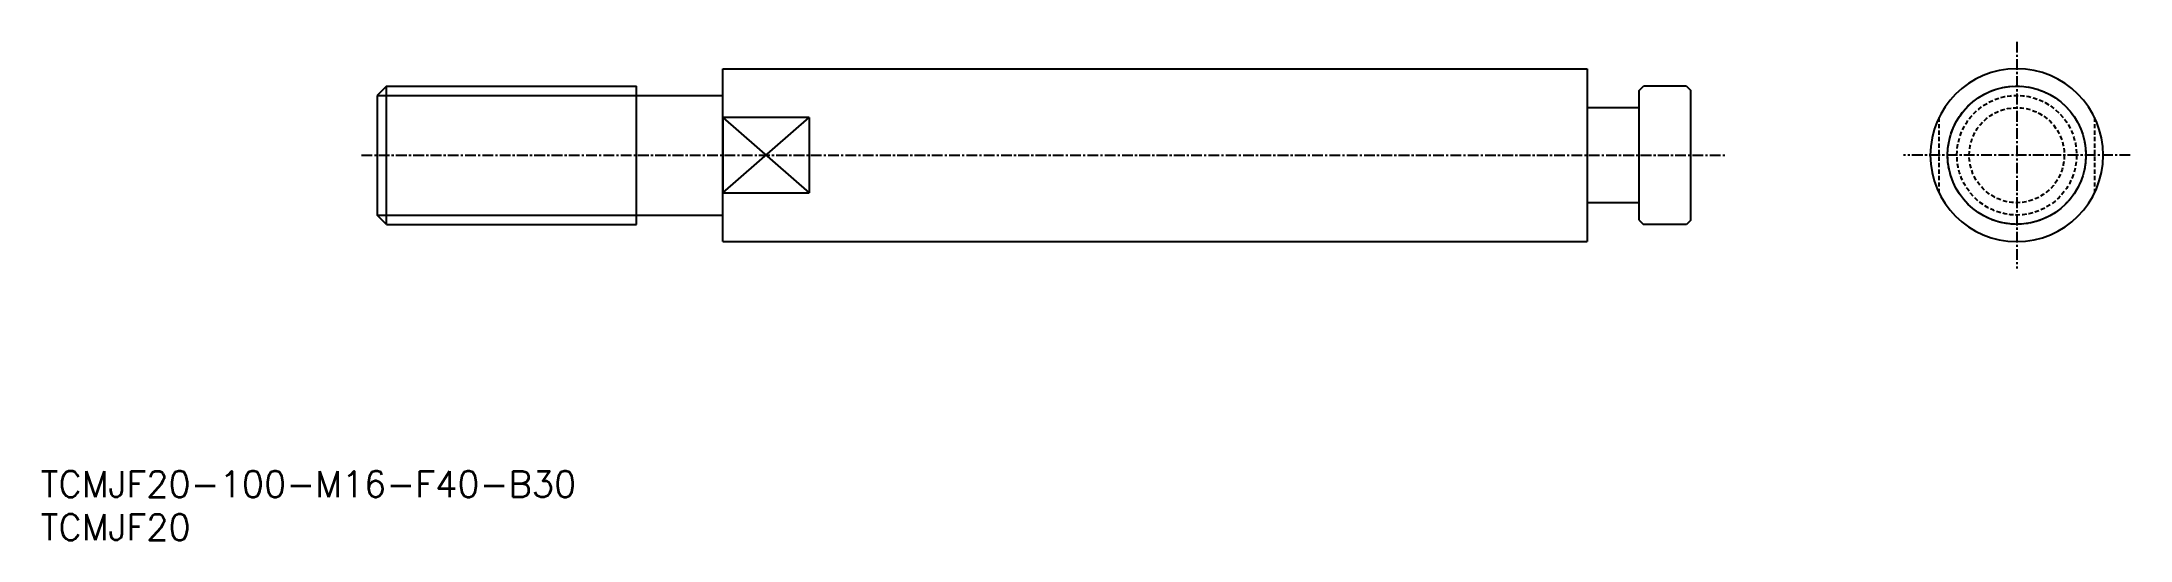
# Model space of a CAD drawing. Extents: x -8 to 233, y -4 to 54.
import ezdxf

# ---------------------------------------------------------------- set-up
doc = ezdxf.new("R2010")
doc.units = 0
doc.linetypes.add('CENTER', pattern=[2, 1.25, -0.25, 0.25, -0.25])
doc.linetypes.add('DASHED', pattern=[0.75, 0.5, -0.25])
doc.layers.get('0').update_dxf_attribs({"linetype": 'CONTINUOUS'})
doc.layers.add('CENTER', color=1, linetype='CENTER')
doc.styles.get("Standard").update_dxf_attribs({"font": 'txt.shx'})

msp = doc.modelspace()

# ---------------------------------------------------------------- linework, layer by layer
at = {"color": 7, "linetype": 'CONTINUOUS'}
for p, q in [((31.49, 48.58), (30.41, 47.5)), ((31.49, 48.58), (60.41, 48.58)), ((31.49, 32.58), (31.49, 48.58)), ((60.41, 32.58), (60.41, 48.58)), ((70.41, 30.58), (70.41, 50.58)), ((70.41, 50.58), (170.41, 50.58)), ((170.41, 50.58), (170.41, 30.58)), ((176.41, 48.08), (176.91, 48.58)), ((181.91, 48.58), (176.91, 48.58)), ((181.91, 48.58), (182.41, 48.08)), ((30.41, 47.5), (30.41, 33.66)), ((60.41, 47.5), (70.41, 47.5)), ((176.41, 46.08), (170.41, 46.08)), ((176.41, 33.08), (176.41, 48.08)), ((182.41, 33.08), (182.41, 48.08)), ((70.41, 36.22), (80.41, 44.94)), ((70.41, 44.94), (80.41, 36.22)), ((70.41, 44.94), (70.41, 36.22)), ((80.41, 44.94), (70.41, 44.94)), ((80.41, 44.94), (80.41, 36.22)), ((70.41, 36.22), (80.41, 36.22)), ((176.41, 35.08), (170.41, 35.08)), ((31.49, 32.58), (30.41, 33.66)), ((31.49, 32.58), (60.41, 32.58)), ((60.41, 33.66), (70.41, 33.66)), ((176.41, 33.08), (176.91, 32.58)), ((181.91, 32.58), (176.91, 32.58)), ((182.41, 33.08), (181.91, 32.58)), ((70.41, 30.58), (170.41, 30.58))]:
    msp.add_line(p, q, dxfattribs=at)
at = {"color": 3, "linetype": 'CONTINUOUS'}
for p, q in [((30.41, 47.5), (60.41, 47.5)), ((30.41, 33.66), (60.41, 33.66))]:
    msp.add_line(p, q, dxfattribs=at)
at = {"color": 3, "linetype": 'DASHED'}
for p, q in [((211.11, 44.94), (211.11, 36.22)), ((229.11, 44.94), (229.11, 36.22))]:
    msp.add_line(p, q, dxfattribs=at)
for radius in [8, 6.92, 5.5]:
    msp.add_circle((220.11, 40.58), radius, dxfattribs=at)
at = {"color": 7, "linetype": 'CONTINUOUS'}
msp.add_circle((220.11, 40.58), 8, dxfattribs=at)
for start, end in [(0, 180), (180, 0)]:
    msp.add_arc((220.11, 40.58), 10, start, end, dxfattribs=at)
at = {"layer": 'CENTER', "color": 1, "linetype": 'CENTER'}
for p, q in [((220.11, 53.71), (220.11, 27.46)), ((28.59, 40.58), (186.41, 40.58)), ((233.24, 40.58), (206.99, 40.58))]:
    msp.add_line(p, q, dxfattribs=at)

# ---------------------------------------------------------------- texts
at = {"color": 7, "linetype": 'CONTINUOUS'}
for s, p in [('TCMJF20-100-M16-F40-B30', (-8.52, 1.03)), ('TCMJF20', (-8.52, -3.97))]:
    msp.add_text(s, height=3, dxfattribs=at).set_placement(p)

doc.saveas('drawing.dxf')
